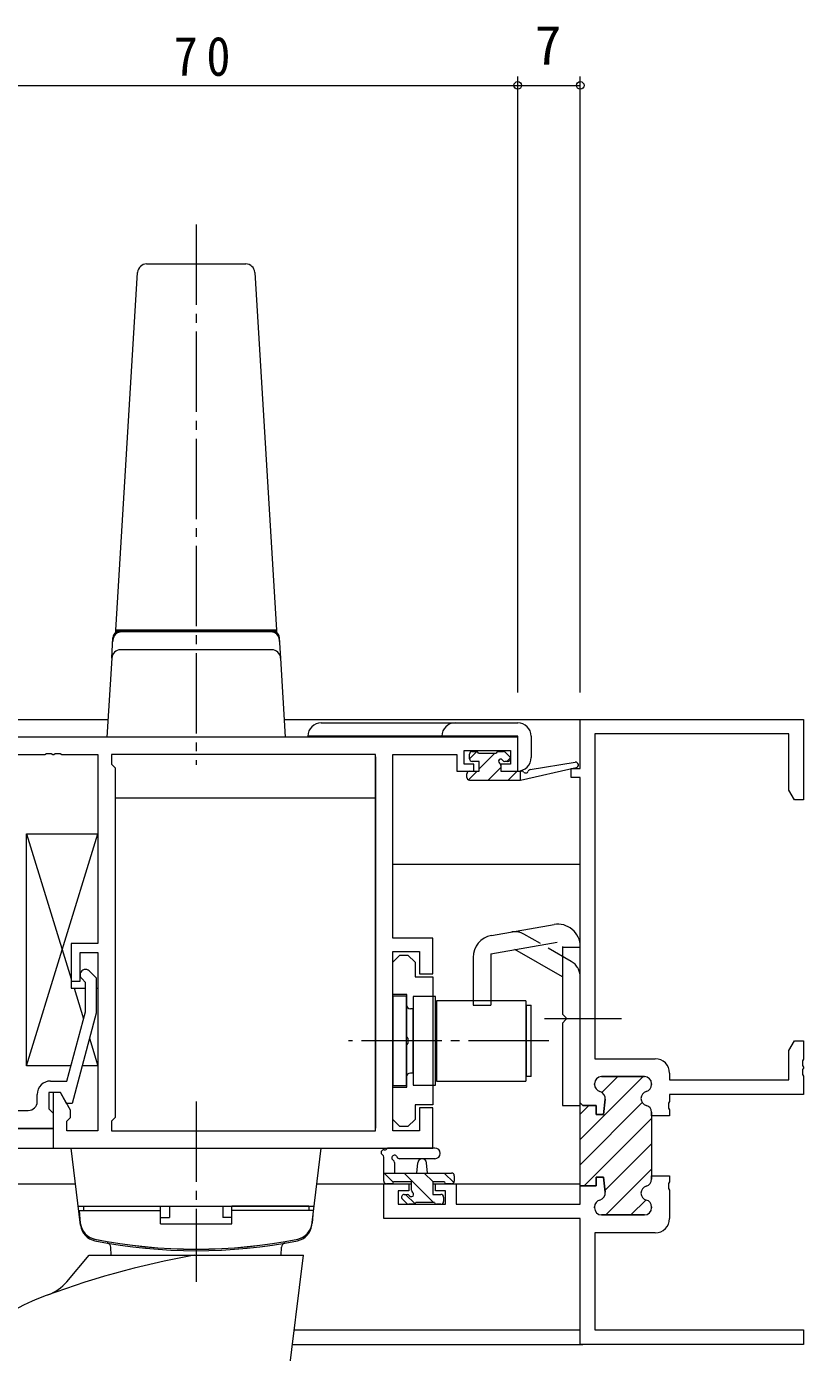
# Model space of a CAD drawing. Units: millimetres on the paper. Extents: x -420 to 373, y -297 to 267.
# Drawn here: x 152.6 to 239.6, y -162.4 to -13.9 of the extents above; entities that cross this region are included whole.
import ezdxf
from ezdxf.enums import TextEntityAlignment as Align

# ---------------------------------------------------------------- set-up
doc = ezdxf.new("R2010")
doc.units = ezdxf.units.MM
doc.linetypes.add('CHAIN2', pattern=[12, 9, -1, 1, -1])
doc.linetypes.add('DASHED3', pattern=[4, 3, -1])
for name, color, linetype, lineweight in [('0-3_YKK_11', 7, 'Continuous', 9), ('0-4_YKK_12', 2, 'Continuous', 9), ('0-5_YKK_13', 4, 'Continuous', 9), ('0-7_YKK_D', 6, 'Continuous', 9)]:
    doc.layers.add(name, color=color, linetype=linetype, lineweight=lineweight)
doc.styles.add('ＭＳ ゴシック', font='')
doc.styles.get('ＭＳ ゴシック').set_extended_font_data('MS Gothic')

msp = doc.modelspace()

# ---------------------------------------------------------------- linework, layer by layer
at = {"layer": '0-3_YKK_11'}
for p, q in [((214.601, -91.456), (239.601, -91.456)), ((214.601, -96.956), (214.601, -91.456)), ((239.601, -91.456), (239.601, -100.456)), ((207.601, -93.456), (137.601, -93.456)), ((207.601, -97.256), (207.601, -93.456)), ((216.231, -93.086), (216.231, -129.456)), ((237.971, -93.086), (216.231, -93.086)), ((237.971, -99.365), (237.971, -93.086)), ((201.601, -94.956), (206.801, -94.956)), ((201.601, -96.456), (201.601, -94.956)), ((206.801, -94.956), (206.801, -96.456)), ((149.801, -95.386), (154.642, -95.386)), ((154.642, -95.386), (154.826, -95.266)), ((154.826, -95.266), (155.375, -95.266)), ((155.375, -95.266), (155.559, -95.386)), ((155.559, -95.386), (155.642, -95.386)), ((155.642, -95.386), (155.826, -95.266)), ((155.826, -95.266), (156.375, -95.266)), ((156.375, -95.266), (156.559, -95.386)), ((156.559, -95.386), (160.601, -95.386)), ((160.601, -95.386), (160.601, -116.556)), ((162.101, -95.386), (162.101, -96.456)), ((191.671, -95.386), (162.101, -95.386)), ((162.101, -96.456), (162.531, -96.886)), ((191.671, -137.526), (191.671, -95.386)), ((191.671, -137.526), (191.671, -95.386)), ((193.601, -95.386), (200.801, -95.386)), ((193.601, -115.956), (193.601, -95.386)), ((200.801, -95.386), (200.801, -96.186)), ((200.801, -96.186), (200.801, -97.256)), ((202.701, -96.456), (201.601, -96.456)), ((202.701, -97.256), (202.701, -96.456)), ((205.701, -96.456), (205.701, -97.256)), ((206.801, -96.456), (205.701, -96.456)), ((162.531, -96.886), (162.531, -136.026)), ((200.801, -97.256), (202.701, -97.256)), ((205.701, -97.256), (207.601, -97.256)), ((213.601, -96.956), (214.601, -96.956)), ((213.601, -97.956), (213.601, -96.956)), ((214.601, -97.956), (213.601, -97.956)), ((214.601, -134.406), (214.601, -97.956)), ((238.601, -100.456), (237.971, -99.365)), ((239.601, -100.456), (238.601, -100.456)), ((157.601, -116.556), (157.601, -120.756)), ((160.601, -116.556), (157.601, -116.556)), ((198.101, -115.956), (193.601, -115.956)), ((198.101, -119.956), (198.101, -115.956)), ((158.601, -117.556), (160.601, -117.556)), ((158.601, -120.756), (158.601, -117.556)), ((160.601, -117.556), (160.601, -137.526)), ((193.601, -117.456), (196.601, -117.456)), ((193.601, -137.526), (193.601, -117.456)), ((193.601, -118.655), (194.401, -117.855)), ((193.601, -122.255), (193.601, -118.655)), ((194.401, -117.855), (195.301, -117.855)), ((195.301, -117.855), (196.101, -118.655)), ((196.101, -118.655), (196.101, -120.28)), ((196.601, -117.456), (196.601, -119.956)), ((159.625, -119.632), (160.401, -120.407)), ((196.601, -119.956), (198.101, -119.956)), ((157.601, -120.756), (158.601, -120.756)), ((159.201, -120.904), (158.776, -120.48)), ((159.201, -124.195), (159.201, -120.904)), ((160.401, -120.407), (160.401, -124.353)), ((196.101, -120.28), (198.101, -120.28)), ((198.101, -120.28), (198.101, -134.63)), ((195.201, -122.255), (193.601, -122.255)), ((195.201, -126.997), (195.201, -122.255)), ((157.121, -131.956), (159.201, -124.195)), ((160.401, -124.353), (157.693, -134.456)), ((195.321, -127.18), (195.201, -126.997)), ((195.321, -127.73), (195.321, -127.18)), ((237.971, -128.547), (238.601, -127.456)), ((238.601, -127.456), (239.601, -127.456)), ((239.601, -127.456), (239.601, -129.498)), ((195.201, -127.913), (195.321, -127.73)), ((195.201, -132.655), (195.201, -127.913)), ((237.971, -131.826), (237.971, -128.547)), ((216.231, -129.456), (223.001, -129.456)), ((239.601, -129.498), (239.481, -129.681)), ((239.481, -129.681), (239.481, -130.231)), ((239.481, -130.231), (239.601, -130.414)), ((239.601, -130.498), (239.481, -130.681)), ((239.601, -130.414), (239.601, -130.498)), ((155.301, -131.956), (157.121, -131.956)), ((214.601, -138.498), (221.643, -131.456)), ((217.001, -131.456), (221.801, -131.456)), ((221.801, -131.456), (217.001, -131.456)), ((217.036, -133.234), (218.814, -131.456)), ((224.601, -131.056), (224.601, -131.826)), ((224.601, -131.826), (237.971, -131.826)), ((239.481, -130.681), (239.481, -131.231)), ((239.481, -131.231), (239.601, -131.414)), ((239.601, -131.414), (239.601, -133.456)), ((153.801, -134.256), (153.801, -133.456)), ((155.101, -133.256), (155.101, -135.056)), ((156.401, -133.256), (155.101, -133.256)), ((155.601, -133.256), (155.601, -139.456)), ((156.401, -133.256), (155.601, -133.256)), ((157.093, -134.456), (156.401, -133.256)), ((157.531, -135.213), (156.401, -133.256)), ((193.601, -132.655), (195.201, -132.655)), ((193.601, -136.255), (193.601, -132.655)), ((216.201, -132.357), (216.201, -132.256)), ((216.201, -132.256), (216.201, -132.357)), ((222.601, -132.256), (222.601, -132.357)), ((222.601, -132.357), (222.601, -132.256)), ((224.601, -133.456), (224.601, -134.248)), ((239.601, -133.456), (224.601, -133.456)), ((155.101, -135.056), (155.301, -135.256)), ((157.693, -134.456), (157.093, -134.456)), ((196.101, -134.63), (196.101, -136.255)), ((198.101, -134.63), (196.101, -134.63)), ((196.601, -134.956), (196.601, -137.526)), ((198.101, -134.956), (196.601, -134.956)), ((198.101, -139.456), (198.101, -134.956)), ((214.601, -141.326), (221.552, -134.375)), ((214.601, -143.706), (214.601, -134.406)), ((214.601, -134.406), (214.901, -134.706)), ((214.601, -135.669), (215.564, -134.706)), ((214.901, -134.706), (216.401, -134.706)), ((216.401, -134.706), (214.901, -134.706)), ((216.401, -134.706), (216.401, -135.706)), ((216.401, -135.706), (216.401, -134.706)), ((217.201, -135.706), (217.395, -133.996)), ((217.395, -133.996), (217.201, -135.706)), ((224.601, -134.248), (224.481, -134.431)), ((224.481, -134.431), (224.481, -134.981)), ((224.481, -134.981), (224.601, -135.164)), ((151.559, -135.256), (152.801, -135.256)), ((155.301, -135.256), (155.601, -135.556)), ((155.601, -135.556), (155.601, -137.256)), ((157.101, -136.456), (157.531, -136.026)), ((157.101, -137.526), (157.101, -136.456)), ((157.531, -136.026), (157.531, -135.213)), ((162.531, -136.026), (162.101, -136.456)), ((162.101, -136.456), (162.101, -137.526)), ((194.401, -137.055), (193.601, -136.255)), ((196.101, -136.255), (195.301, -137.055)), ((215.049, -143.706), (222.601, -136.155)), ((216.401, -135.706), (217.201, -135.706)), ((217.201, -135.706), (216.401, -135.706)), ((222.601, -135.455), (222.601, -135.856)), ((222.601, -135.856), (222.601, -135.455)), ((222.601, -135.856), (222.601, -142.556)), ((224.601, -135.856), (222.601, -135.856)), ((224.601, -135.164), (224.601, -135.856)), ((155.601, -137.256), (137.601, -137.256)), ((160.601, -137.526), (157.101, -137.526)), ((162.101, -137.526), (191.671, -137.526)), ((196.601, -137.526), (193.601, -137.526)), ((195.301, -137.055), (194.401, -137.055)), ((155.601, -139.456), (198.101, -139.456)), ((217.372, -144.211), (222.601, -138.983)), ((217.456, -146.956), (222.601, -141.812)), ((192.601, -143.456), (195.401, -143.456)), ((192.601, -147.356), (192.601, -143.456)), ((195.401, -143.456), (195.401, -144.256)), ((198.401, -143.456), (200.701, -143.456)), ((198.401, -144.256), (198.401, -143.456)), ((200.701, -143.456), (200.701, -145.726)), ((216.401, -143.706), (214.601, -143.706)), ((214.601, -143.706), (216.401, -143.706)), ((214.601, -145.726), (214.601, -143.706)), ((216.401, -142.706), (216.401, -143.706)), ((217.201, -142.706), (216.401, -142.706)), ((216.401, -142.706), (217.201, -142.706)), ((216.401, -143.706), (216.401, -142.706)), ((217.395, -144.415), (217.201, -142.706)), ((217.201, -142.706), (217.395, -144.415)), ((222.601, -142.556), (222.601, -142.957)), ((222.601, -142.556), (224.601, -142.556)), ((222.601, -142.556), (224.601, -142.556)), ((224.601, -143.248), (224.481, -143.431)), ((224.481, -143.431), (224.481, -143.981)), ((224.481, -143.981), (224.601, -144.164)), ((224.601, -142.556), (224.601, -143.248)), ((194.231, -144.256), (194.231, -145.726)), ((195.401, -144.256), (194.231, -144.256)), ((199.501, -144.256), (198.401, -144.256)), ((199.501, -145.726), (199.501, -144.256)), ((220.285, -146.956), (221.969, -145.272)), ((224.601, -144.164), (224.601, -147.356)), ((194.231, -145.726), (199.501, -145.726)), ((200.701, -145.726), (214.601, -145.726)), ((216.201, -146.156), (216.201, -146.055)), ((216.201, -146.055), (216.201, -146.156)), ((221.801, -146.956), (217.001, -146.956)), ((217.001, -146.956), (221.801, -146.956)), ((222.601, -146.055), (222.601, -146.156)), ((222.601, -146.156), (222.601, -146.055)), ((214.601, -147.356), (192.601, -147.356)), ((214.601, -161.456), (214.601, -147.356)), ((216.231, -148.956), (216.231, -159.826)), ((223.001, -148.956), (216.231, -148.956)), ((216.231, -159.826), (239.601, -159.826)), ((239.601, -159.826), (239.601, -161.456)), ((239.601, -161.456), (214.601, -161.456))]:
    msp.add_line(p, q, dxfattribs=at)
for points in [[(214.601, -134.406), (214.901, -134.706), (214.601, -134.406)], [(222.601, -142.556), (222.601, -142.957), (222.601, -142.556)]]:
    msp.add_lwpolyline(points, dxfattribs=at)
for centre, radius, start, end in [((159.201, -120.056), 0.6, 44.99998, 225), ((223.001, -131.056), 1.6, 0, 89.99998), ((155.301, -133.456), 1.5, 90, 179.99998), ((217.001, -132.256), 0.8, 90, 179.99998), ((217.001, -132.256), 0.8, 90, 179.99998), ((221.801, -132.256), 0.8, 0, 89.99998), ((221.801, -132.256), 0.8, 0, 89.99998), ((217.001, -132.357), 0.8, 180.00002, 255.52251), ((217.001, -132.357), 0.8, 180.00002, 255.52251), ((216.601, -133.906), 0.8, 353.49696, 75.52246), ((216.601, -133.906), 0.8, 353.49696, 75.52246), ((222.201, -133.906), 0.8, 104.47751, 255.52248), ((222.201, -133.906), 0.8, 104.47751, 255.52248), ((221.801, -132.357), 0.8, 284.47748, 359.99997), ((221.801, -132.357), 0.8, 284.47748, 359.99997), ((152.801, -134.256), 1, 270, 359.99998), ((221.801, -135.455), 0.8, 0.00002, 75.52251), ((221.801, -135.455), 0.8, 0.00002, 75.52251), ((222.201, -144.506), 0.8, 104.47751, 255.52248), ((222.201, -144.506), 0.8, 104.47751, 255.52248), ((221.801, -142.957), 0.8, 284.47748, 359.99997), ((221.801, -142.957), 0.8, 284.47748, 359.99997), ((217.001, -146.055), 0.8, 104.47748, 179.99997), ((217.001, -146.055), 0.8, 104.47748, 179.99997), ((216.601, -144.506), 0.8, 284.47752, 6.50302), ((216.601, -144.506), 0.8, 284.47752, 6.50302), ((221.801, -146.055), 0.8, 0.00002, 75.52251), ((221.801, -146.055), 0.8, 0.00002, 75.52251), ((217.001, -146.156), 0.8, 180, 269.99998), ((217.001, -146.156), 0.8, 180, 269.99998), ((221.801, -146.156), 0.8, 270, 359.99998), ((221.801, -146.156), 0.8, 270, 359.99998), ((223.001, -147.356), 1.6, 270, 359.99998)]:
    msp.add_arc(centre, radius, start, end, dxfattribs=at)
at = {"layer": '0-4_YKK_12'}
for p, q in [((66.101, -91.456), (161.723, -91.456)), ((181.478, -91.456), (214.901, -91.456)), ((191.671, -95.656), (191.671, -137.226)), ((162.531, -100.256), (191.671, -100.256)), ((193.601, -107.656), (214.601, -107.656)), ((66.101, -137.256), (155.601, -137.256)), ((66.101, -139.456), (179.671, -139.456)), ((66.101, -139.456), (155.901, -139.456)), ((66.101, -143.456), (158.09, -143.456)), ((185.107, -143.456), (195.701, -143.456)), ((198.101, -143.456), (214.601, -143.456)), ((214.101, -147.356), (214.101, -147.356)), ((182.571, -159.826), (214.601, -159.826)), ((182.371, -161.456), (214.901, -161.456))]:
    msp.add_line(p, q, dxfattribs=at)
at = {"layer": '0-5_YKK_13', "linetype": 'CHAIN2'}
for p, q in [((171.601, -36.028), (171.601, -96.561)), ((210.601, -124.956), (219.231, -124.956)), ((211.101, -127.455), (188.671, -127.455)), ((171.599, -134.256), (171.599, -154.456))]:
    msp.add_line(p, q, dxfattribs=at)
at = {"layer": '0-5_YKK_13'}
for p, q in [((162.601, -81.456), (165.043, -41.395)), ((166.041, -40.456), (177.16, -40.456)), ((178.158, -41.395), (180.601, -81.456)), ((162.601, -81.456), (180.601, -81.456)), ((180.601, -81.456), (162.601, -81.456)), ((162.601, -81.656), (162.601, -81.456)), ((163.263, -81.656), (162.601, -81.656)), ((163.32, -81.656), (163.263, -81.656)), ((180.601, -81.656), (179.938, -81.656)), ((180.601, -81.456), (180.601, -81.656)), ((162.143, -84.595), (162.281, -82.329)), ((162.265, -82.595), (162.257, -82.717)), ((181.059, -84.595), (180.92, -82.329)), ((180.944, -82.717), (180.936, -82.595)), ((162.143, -84.595), (161.601, -93.456)), ((180.06, -83.656), (163.141, -83.656)), ((181.601, -93.456), (181.059, -84.595)), ((185.603, -91.836), (207.603, -91.836)), ((181.601, -93.456), (180.602, -93.456)), ((207.603, -93.336), (184.103, -93.336)), ((207.603, -97.236), (207.603, -93.336)), ((209.103, -93.336), (209.103, -95.736)), ((203.012, -95.056), (202.203, -95.865)), ((202.203, -95.856), (202.203, -95.356)), ((202.503, -95.056), (203.003, -95.056)), ((203.303, -96.156), (202.503, -96.156)), ((203.203, -95.256), (205.203, -95.256)), ((205.057, -95.256), (203.303, -97.01)), ((203.303, -97.256), (203.303, -96.156)), ((205.403, -95.056), (206.003, -95.056)), ((206.503, -96.156), (206.164, -96.156)), ((206.215, -95.144), (206.715, -95.644)), ((206.79, -95.768), (206.402, -96.156)), ((209.014, -97.076), (214.053, -96.26)), ((201.903, -97.956), (201.903, -97.556)), ((203.057, -97.256), (202.082, -98.231)), ((202.203, -97.256), (203.303, -97.256)), ((205.703, -96.855), (204.302, -98.256)), ((205.703, -96.617), (205.703, -97.256)), ((205.703, -97.256), (207.901, -97.256)), ((207.547, -97.256), (206.547, -98.256)), ((207.901, -98.256), (214.166, -96.848)), ((207.901, -97.256), (207.988, -97.242)), ((207.901, -98.256), (207.901, -97.256)), ((202.203, -98.256), (207.901, -98.256)), ((152.601, -130.256), (160.601, -104.256)), ((152.601, -104.256), (157.601, -120.506)), ((152.601, -104.256), (160.601, -104.256)), ((152.601, -130.256), (152.601, -104.256)), ((160.601, -104.256), (160.601, -116.556)), ((152.601, -129.656), (152.601, -105.656)), ((204.666, -115.663), (211.666, -114.429)), ((157.601, -116.556), (157.601, -121.556)), ((160.601, -116.556), (157.601, -116.556)), ((204.601, -117.706), (212.014, -116.399)), ((212.601, -120.295), (207.293, -117.231)), ((212.601, -116.891), (212.601, -124.456)), ((212.601, -116.956), (214.601, -116.956)), ((214.601, -134.706), (214.601, -116.891)), ((202.601, -118.125), (202.601, -123.456)), ((204.601, -117.706), (204.601, -123.456)), ((157.601, -121.556), (159.201, -121.556)), ((157.924, -121.556), (158.984, -125.002)), ((160.401, -121.556), (160.601, -121.556)), ((160.401, -121.556), (160.601, -121.556)), ((160.601, -121.556), (160.601, -130.256)), ((193.601, -122.456), (193.601, -132.456)), ((195.101, -122.456), (193.601, -122.456)), ((195.101, -122.456), (195.101, -132.456)), ((198.401, -122.506), (195.901, -122.506)), ((195.901, -122.506), (195.901, -132.406)), ((198.401, -132.406), (198.401, -122.506)), ((198.501, -122.956), (198.501, -131.956)), ((208.501, -122.956), (198.501, -122.956)), ((208.501, -122.956), (208.501, -131.956)), ((195.901, -123.856), (195.601, -123.856)), ((195.901, -131.056), (195.901, -123.856)), ((198.401, -130.456), (198.401, -124.456)), ((198.501, -124.456), (198.401, -124.456)), ((202.601, -123.456), (204.601, -123.456)), ((208.601, -123.456), (209.101, -123.456)), ((208.601, -131.456), (208.601, -123.456)), ((209.101, -131.456), (209.101, -123.456)), ((213.001, -124.856), (212.601, -124.456)), ((213.001, -125.056), (212.601, -125.456)), ((212.601, -125.456), (212.601, -134.706)), ((213.001, -124.856), (213.001, -125.056)), ((159.648, -127.161), (160.601, -130.256)), ((157.576, -130.256), (152.601, -130.256)), ((160.601, -130.256), (158.819, -130.256)), ((198.501, -130.456), (198.401, -130.456)), ((195.901, -131.056), (195.601, -131.056)), ((198.501, -131.956), (208.501, -131.956)), ((209.101, -131.456), (208.601, -131.456)), ((193.601, -132.456), (195.101, -132.456)), ((195.901, -132.406), (198.401, -132.406)), ((212.601, -134.706), (214.601, -134.706)), ((184.535, -148.114), (185.599, -139.456)), ((198.329, -139.456), (193.166, -139.456)), ((192.601, -143.156), (192.601, -140.475)), ((198.329, -140.656), (194.367, -140.659)), ((192.601, -142.256), (200.201, -142.256)), ((193.694, -143.306), (192.644, -142.256)), ((193.801, -141.076), (193.801, -142.256)), ((198.189, -145.556), (194.889, -142.256)), ((196.301, -142.256), (196.403, -141.111)), ((198.134, -143.256), (197.134, -142.256)), ((197.501, -142.256), (197.399, -141.111)), ((200.448, -143.325), (199.379, -142.256)), ((193.501, -143.456), (192.901, -143.456)), ((195.701, -143.256), (193.701, -143.256)), ((195.701, -144.195), (195.701, -143.256)), ((198.101, -143.256), (198.101, -144.656)), ((199.401, -143.256), (198.101, -143.256)), ((200.201, -143.456), (199.601, -143.456)), ((200.501, -142.556), (200.501, -143.156)), ((195.188, -145.668), (194.688, -145.168)), ((194.901, -144.656), (195.24, -144.656)), ((196.111, -145.723), (195.044, -144.656)), ((198.101, -144.656), (199.001, -144.656)), ((199.301, -144.956), (199.301, -145.456)), ((158.397, -145.956), (184.8, -145.956)), ((158.498, -146.456), (158.622, -147.872)), ((158.498, -146.456), (167.599, -146.456)), ((158.999, -145.956), (158.999, -146.456)), ((158.999, -145.956), (167.599, -145.956)), ((167.599, -147.956), (167.599, -145.956)), ((168.599, -145.956), (168.599, -147.223)), ((174.599, -145.956), (174.599, -147.223)), ((184.198, -145.956), (175.599, -145.956)), ((175.599, -147.956), (175.599, -145.956)), ((184.699, -146.456), (175.599, -146.456)), ((184.198, -145.956), (184.198, -146.456)), ((184.699, -146.456), (184.575, -147.872)), ((196.001, -145.756), (195.401, -145.756)), ((198.301, -145.556), (196.201, -145.556)), ((199.001, -145.756), (198.501, -145.756)), ((167.599, -147.223), (168.599, -147.223)), ((167.599, -147.956), (175.599, -147.956)), ((175.599, -147.223), (174.599, -147.223)), ((157.099, -154.434), (159.599, -151.456)), ((159.599, -151.456), (183.599, -151.456)), ((162.064, -151.456), (162.048, -150.574)), ((181.133, -151.456), (181.149, -150.574)), ((181.299, -170.182), (183.599, -151.456))]:
    msp.add_line(p, q, dxfattribs=at)
at = {"layer": '0-5_YKK_13', "linetype": 'DASHED3'}
for p, q in [((213.601, -118.563), (208.293, -115.499)), ((208.601, -124.456), (208.501, -124.456)), ((208.601, -130.456), (208.501, -130.456))]:
    msp.add_line(p, q, dxfattribs=at)
at = {"layer": '0-5_YKK_13'}
for points in [[(179.938, -81.656), (179.881, -81.656), (171.601, -81.656), (163.32, -81.656)], [(180.602, -93.456), (162.599, -93.456), (161.601, -93.456)], [(158.662, -148.114), (157.599, -139.456), (185.599, -139.456)]]:
    msp.add_lwpolyline(points, dxfattribs=at)
for centre, radius, start, end in [((166.041, -41.456), 1, 90, 176.51067), ((177.16, -41.456), 1, 3.48932, 90), ((163.263, -82.656), 1, 90, 176.5), ((163.279, -82.39), 1, 131.72568, 176.50005), ((179.938, -82.656), 1, 3.5, 90), ((179.922, -82.39), 1, 3.49986, 48.03442), ((163.141, -84.656), 1, 90, 176.5), ((180.06, -84.656), 1, 3.5, 90), ((185.603, -93.336), 1.5, 90, 180), ((200.603, -93.336), 1.5, 90, 180), ((207.603, -93.336), 1.5, 0, 90), ((202.503, -95.356), 0.3, 90, 180), ((202.503, -95.856), 0.3, 180, 270), ((203.003, -95.256), 0.2, 0, 90), ((205.403, -95.256), 0.2, 90, 180), ((205.703, -96.156), 0.25, 33.05573, 236.94426), ((205.403, -96.617), 0.3, 0, 56.94426), ((206.164, -95.856), 0.3, 213.05573, 270), ((206.003, -95.356), 0.3, 45, 90), ((206.503, -95.856), 0.3, 270, 45), ((207.603, -95.736), 1.5, 270, 0), ((214.101, -96.556), 0.3, 282.65862, 99.19753), ((202.203, -97.556), 0.3, 90, 180), ((202.203, -97.956), 0.3, 180, 270), ((208.036, -97.538), 0.3, 39.19753, 99.19753), ((208.501, -97.159), 0.3, 219.19753, 339.19753), ((209.062, -97.372), 0.3, 99.19753, 159.19753), ((205.101, -118.125), 2.5, 100, 180), ((212.101, -116.891), 2.5, 0, 100), ((195.601, -123.356), 0.5, 180, 270), ((195.601, -131.556), 0.5, 90, 180), ((192.71, -139.366), 0.3, 259.47121, 319.47121), ((193.166, -139.756), 0.3, 90, 139.47121), ((198.328, -140.056), 0.6, 270.04022, 90.04022), ((192.601, -139.956), 0.3, 79.47121, 239.99998), ((192.301, -140.475), 0.3, 0, 60), ((193.801, -140.556), 0.3, 19.18974, 239.99998), ((193.501, -141.076), 0.3, 0, 60), ((194.367, -140.359), 0.3, 199.18974, 270.04022), ((196.901, -141.156), 0.5, 5.09206, 174.90793), ((200.201, -142.556), 0.3, 0, 90), ((192.901, -143.156), 0.3, 180, 270), ((193.501, -143.256), 0.2, 270, 0), ((199.601, -143.256), 0.2, 180, 270), ((200.201, -143.156), 0.3, 270, 0), ((194.901, -144.956), 0.3, 90, 225), ((195.24, -144.956), 0.3, 33.05573, 90), ((195.701, -144.656), 0.25, 213.05573, 56.94426), ((196.001, -144.195), 0.3, 180, 236.94426), ((199.001, -144.956), 0.3, 0, 90), ((199.001, -145.456), 0.3, 270, 0), ((195.401, -145.456), 0.3, 225, 270), ((196.001, -145.556), 0.2, 270, 0), ((198.501, -145.556), 0.2, 180, 270), ((160.615, -147.698), 2, 185, 258.64775), ((160.625, -147.692), 2, 187, 258.65825), ((160.647, -147.871), 2, 187, 258.68115), ((182.55, -147.871), 2, 281.31883, 353), ((182.572, -147.692), 2, 281.34174, 353), ((182.582, -147.698), 2, 281.35223, 355), ((171.599, -92.99), 57.8, 258.64775, 281.35223), ((171.599, -92.982), 57.8, 258.65825, 281.34116), ((171.599, -93.156), 57.8, 258.68115, 281.31883), ((188.299, -245.956), 96.004, 100.15585, 111.10054), ((161.548, -150.583), 0.5, 1, 80.0733), ((181.649, -150.583), 0.5, 99.92668, 179), ((153.269, -151.221), 5, 290.2925, 320), ((159.137, -170.383), 15, 111.10054, 144.3228)]:
    msp.add_arc(centre, radius, start, end, dxfattribs=at)
at = {"layer": '0-5_YKK_13', "linetype": 'DASHED3'}
for centre, start, end in [((207.293, -117.231), 60, 100), ((212.601, -120.295), 0, 60)]:
    msp.add_arc(centre, 2, start, end, dxfattribs=at)
at = {"layer": '0-7_YKK_D'}
for p, q in [((137.601, -20.456), (207.601, -20.456)), ((207.601, -88.456), (207.601, -19.456)), ((207.601, -88.456), (207.601, -19.456)), ((207.601, -20.456), (214.601, -20.456)), ((214.601, -88.456), (214.601, -19.456))]:
    msp.add_line(p, q, dxfattribs=at)
for centre in [(207.601, -20.456), (207.601, -20.456), (214.601, -20.456)]:
    msp.add_circle(centre, 0.425, dxfattribs=at)

# ---------------------------------------------------------------- texts
at = {"layer": '0-7_YKK_D', "color": 3, "style": 'ＭＳ ゴシック'}
msp.add_text('7', height=4.399, dxfattribs=at).set_placement((209.501, -19.456), align=Align.BOTTOM_LEFT)
at = {"layer": '0-7_YKK_D', "color": 3, "insert": (169.081, -19.456), "char_height": 4.399, "attachment_point": 7, "style": 'ＭＳ ゴシック'}
msp.add_mtext('\\T1.36;\\W0.9;70', dxfattribs=at)

doc.saveas('drawing.dxf')
